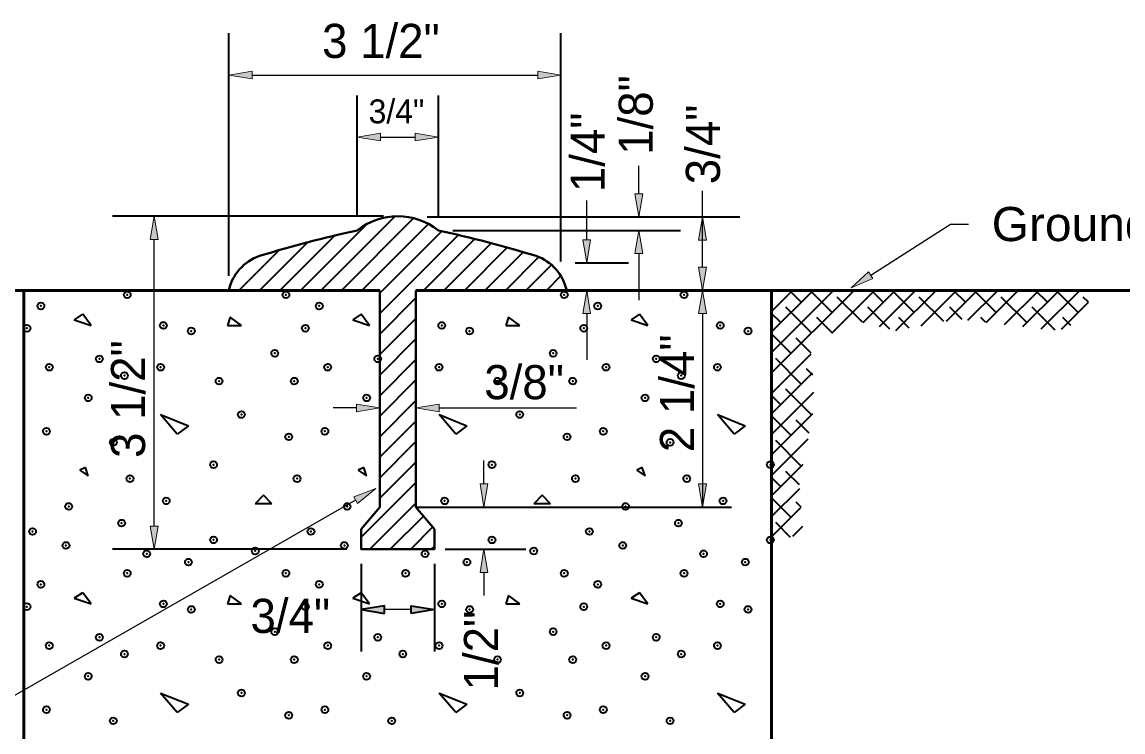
# Model space of a CAD drawing. Extents: x 36 to 71.4, y 0.7 to 22.7.
# Drawn here: x 58.053 to 62.799, y 8.188 to 11.248 of the extents above; entities that cross this region are included whole.
import ezdxf

# ---------------------------------------------------------------- set-up
doc = ezdxf.new("R2010")
doc.units = 0
doc.header["$LTSCALE"] = 0.059
doc.header["$PDMODE"] = 32
doc.header["$PDSIZE"] = 0.0295
for name, color, linetype, lineweight in [('1', 7, 'Continuous', 35), ('3', 7, 'Continuous', 35), ('8', 7, 'Continuous', 13)]:
    doc.layers.add(name, color=color, linetype=linetype, lineweight=lineweight)

msp = doc.modelspace()

# ---------------------------------------------------------------- hatches: boundary and pattern name
at = {"layer": '1'}
for points in [[(59.04508, 11.00292), (59.04508, 11.03625), (58.94508, 11.01958), (58.94508, 11.01958)], [(60.27617, 11.00292), (60.27617, 11.03625), (60.37617, 11.01958), (60.37617, 11.01958)], [(59.59817, 10.73525), (59.59817, 10.76858), (59.49817, 10.752), (59.49817, 10.752)], [(59.74783, 10.73525), (59.74783, 10.76858), (59.84783, 10.752), (59.84783, 10.752)], [(60.72875, 10.50825), (60.69542, 10.50825), (60.71208, 10.40825), (60.71208, 10.40825)], [(58.63958, 10.31133), (58.60625, 10.31133), (58.62292, 10.41133), (58.62292, 10.41133)], [(61.00308, 10.30825), (60.96975, 10.30825), (60.98642, 10.40825), (60.98642, 10.40825)], [(60.72875, 10.24992), (60.69542, 10.24992), (60.71208, 10.34992), (60.71208, 10.34992)], [(60.50392, 10.30983), (60.47058, 10.30983), (60.48725, 10.20983), (60.48725, 10.20983)], [(61.00308, 10.19158), (60.96975, 10.19158), (60.98642, 10.09158), (60.98642, 10.09158)], [(60.50392, 9.99158), (60.47058, 9.99158), (60.48725, 10.09158), (60.48725, 10.09158)], [(61.00308, 9.99158), (60.96975, 9.99158), (60.98642, 10.09158), (60.98642, 10.09158)], [(59.495, 9.56833), (59.495, 9.60167), (59.595, 9.585), (59.595, 9.585)], [(59.851, 9.56833), (59.851, 9.60167), (59.751, 9.585), (59.751, 9.585)], [(60.061, 9.25758), (60.02767, 9.25758), (60.04433, 9.15758), (60.04433, 9.15758)], [(61.00308, 9.25758), (60.96975, 9.25758), (60.98642, 9.15758), (60.98642, 9.15758)], [(58.63958, 9.07592), (58.60625, 9.07592), (58.62292, 8.97592), (58.62292, 8.97592)], [(60.061, 8.87592), (60.02767, 8.87592), (60.04433, 8.97592), (60.04433, 8.97592)], [(59.61542, 8.69892), (59.61542, 8.73225), (59.51542, 8.71558), (59.51542, 8.71558)], [(59.73058, 8.69892), (59.73058, 8.73225), (59.83058, 8.71558), (59.83058, 8.71558)]]:
    msp.add_hatch(color=256, dxfattribs=at).paths.add_polyline_path(points)
at = {"layer": '3'}
for points in [[(61.72033, 10.14283), (61.70242, 10.171), (61.62717, 10.10308), (61.62717, 10.10308)], [(59.48317, 9.202), (59.49967, 9.17308), (59.57817, 9.23717), (59.57817, 9.23717)]]:
    msp.add_hatch(color=256, dxfattribs=at).paths.add_polyline_path(points)

# ---------------------------------------------------------------- linework, layer by layer
at = {"layer": '1'}
for p, q in [((58.94508, 10.15408), (58.94508, 11.19958)), ((60.37617, 10.21608), (60.37617, 11.19958)), ((59.49817, 10.41242), (59.49817, 10.932)), ((59.84783, 10.41242), (59.84783, 10.932)), ((59.61158, 10.41133), (58.44292, 10.41133)), ((59.34183, 10.09158), (59.66125, 10.411)), ((59.43025, 10.09158), (59.74142, 10.40275)), ((59.79942, 10.40825), (61.14717, 10.40825)), ((59.25342, 10.09158), (59.53892, 10.37708)), ((59.51858, 10.09158), (59.80517, 10.37808)), ((59.595, 10.07958), (59.86225, 10.34675)), ((59.91033, 10.34992), (60.89208, 10.34992)), ((59.07667, 10.09158), (59.28342, 10.29833)), ((59.16508, 10.09158), (59.40125, 10.32775)), ((59.595, 9.99117), (59.93408, 10.33033)), ((59.78375, 10.09158), (60.00525, 10.313)), ((58.98825, 10.09158), (59.16167, 10.26492)), ((59.87217, 10.09158), (60.0755, 10.29492)), ((59.96058, 10.09158), (60.145, 10.27608)), ((60.04892, 10.09158), (60.21383, 10.25642)), ((60.13733, 10.09158), (60.28117, 10.23533)), ((60.43742, 10.20983), (60.66725, 10.20983)), ((58.99392, 10.18558), (59.00592, 10.19758)), ((60.22567, 10.09158), (60.33567, 10.2015)), ((60.31408, 10.09158), (60.37617, 10.15358)), ((61.28408, 9.73575), (61.63992, 10.09158)), ((61.28408, 9.82417), (61.5515, 10.09158)), ((61.28408, 9.9125), (61.46317, 10.09158)), ((61.28408, 10.00092), (61.37475, 10.09158)), ((61.28408, 10.08933), (61.28633, 10.09158)), ((61.41233, 10.04075), (61.3615, 10.09158)), ((61.54492, 9.9965), (61.44983, 10.09158)), ((61.54358, 9.90683), (61.72833, 10.09158)), ((61.67583, 9.954), (61.567, 10.06283)), ((61.63325, 10.08492), (61.62667, 10.09158)), ((61.6785, 9.95333), (61.81667, 10.09158)), ((61.76583, 10.04075), (61.715, 10.09158)), ((61.74917, 9.93567), (61.90508, 10.09158)), ((61.89842, 9.9965), (61.80342, 10.09158)), ((61.82017, 9.91825), (61.9935, 10.09158)), ((62.02642, 9.95692), (61.9205, 10.06283)), ((61.92892, 9.93867), (62.08183, 10.09158)), ((61.98683, 10.08492), (61.98017, 10.09158)), ((62.03775, 9.959), (62.17025, 10.09158)), ((62.11942, 10.04075), (62.06858, 10.09158)), ((62.12992, 9.96283), (62.25867, 10.09158)), ((62.252, 9.9965), (62.157, 10.09158)), ((62.20917, 9.95367), (62.347, 10.09158)), ((62.38458, 9.95233), (62.27408, 10.06283)), ((62.28833, 9.9445), (62.43542, 10.09158)), ((62.34042, 10.08492), (62.33375, 10.09158)), ((62.36758, 9.93533), (62.52383, 10.09158)), ((62.473, 10.04075), (62.42217, 10.09158)), ((62.44683, 9.92625), (62.61217, 10.09158)), ((62.60558, 9.9965), (62.5105, 10.09158)), ((62.65017, 10.04025), (62.62767, 10.06283)), ((59.595, 9.90283), (59.751, 10.05875)), ((61.4565, 9.90817), (61.346, 10.01858)), ((61.79367, 9.9245), (61.69958, 10.01858)), ((62.10625, 9.9655), (62.05308, 10.01858)), ((62.50592, 9.91942), (62.40667, 10.01858)), ((62.53308, 9.924), (62.65017, 10.04117)), ((58.31475, 9.98825), (58.27875, 9.96425)), ((58.35083, 9.94025), (58.31483, 9.98825)), ((58.95075, 9.97617), (58.93875, 9.94017)), ((58.99883, 9.94017), (58.95083, 9.97617)), ((59.51475, 9.98825), (59.47875, 9.96425)), ((59.55083, 9.94025), (59.51483, 9.98825)), ((59.595, 9.81442), (59.751, 9.97042)), ((60.15075, 9.97617), (60.13875, 9.94017)), ((60.19883, 9.94017), (60.15083, 9.97617)), ((60.71475, 9.98825), (60.67875, 9.96425)), ((60.75083, 9.94025), (60.71483, 9.98825)), ((61.32392, 9.95233), (61.28408, 9.99208)), ((61.545, 9.908), (61.47858, 9.97442)), ((61.87758, 9.929), (61.83217, 9.97442)), ((62.20617, 9.954), (62.18567, 9.97442)), ((62.57425, 9.93942), (62.53925, 9.97442)), ((58.27883, 9.96425), (58.35083, 9.94025)), ((58.93883, 9.94025), (58.99883, 9.94025)), ((59.47883, 9.96425), (59.55083, 9.94025)), ((60.13883, 9.94025), (60.19883, 9.94025)), ((60.67883, 9.96425), (60.75083, 9.94025)), ((59.595, 9.726), (59.751, 9.882)), ((61.36808, 9.81975), (61.28408, 9.90375)), ((61.45483, 9.82142), (61.39025, 9.886)), ((59.595, 9.63767), (59.751, 9.79358)), ((61.28408, 9.64733), (61.455, 9.81825)), ((61.41233, 9.68717), (61.30183, 9.79767)), ((61.28408, 9.559), (61.46092, 9.73575)), ((61.46158, 9.72625), (61.43442, 9.75342)), ((59.595, 9.54925), (59.751, 9.70525)), ((61.28408, 9.47058), (61.46683, 9.65325)), ((61.32392, 9.59875), (61.28408, 9.63858)), ((61.4565, 9.55458), (61.346, 9.66508)), ((59.595, 9.46083), (59.751, 9.61683)), ((58.72275, 9.47217), (58.65075, 9.55617)), ((58.65083, 9.55617), (58.77075, 9.50817)), ((59.92275, 9.47217), (59.85075, 9.55617)), ((59.85083, 9.55617), (59.97075, 9.50817)), ((61.12275, 9.47217), (61.05075, 9.55617)), ((61.05083, 9.55617), (61.17075, 9.50817)), ((61.28408, 9.38217), (61.4625, 9.56058)), ((61.36808, 9.46617), (61.28408, 9.55017)), ((58.77083, 9.50825), (58.72283, 9.47225)), ((59.595, 9.3725), (59.751, 9.52842)), ((59.97083, 9.50825), (59.92283, 9.47225)), ((61.17083, 9.50825), (61.12283, 9.47225)), ((61.44642, 9.47625), (61.39025, 9.5325)), ((61.28408, 9.29383), (61.44167, 9.45133)), ((61.41233, 9.33358), (61.30183, 9.44408)), ((59.595, 9.28408), (59.751, 9.44008)), ((59.595, 9.19567), (59.751, 9.35167)), ((58.32675, 9.32825), (58.30275, 9.31625)), ((58.30275, 9.31617), (58.33875, 9.29217)), ((58.33883, 9.29225), (58.32683, 9.32825)), ((59.52675, 9.32825), (59.50275, 9.31625)), ((59.50275, 9.31617), (59.53875, 9.29217)), ((59.53883, 9.29225), (59.52683, 9.32825)), ((60.72675, 9.32825), (60.70275, 9.31625)), ((60.72675, 9.32825), (60.70275, 9.31625)), ((60.70275, 9.31617), (60.73875, 9.29217)), ((60.73883, 9.29225), (60.72683, 9.32825)), ((61.28408, 9.20542), (61.42092, 9.34217)), ((61.404, 9.2535), (61.346, 9.3115)), ((59.51542, 9.02767), (59.751, 9.26325)), ((61.32392, 9.24525), (61.28408, 9.285)), ((59.09475, 9.20817), (59.05875, 9.17217)), ((59.13083, 9.17217), (59.09483, 9.20817)), ((60.29475, 9.20817), (60.25875, 9.17217)), ((60.33083, 9.17217), (60.29483, 9.20817)), ((61.28408, 9.117), (61.40525, 9.23817)), ((59.05883, 9.17225), (59.13083, 9.17225)), ((59.552, 8.97592), (59.751, 9.17492)), ((60.25883, 9.17225), (60.33083, 9.17225)), ((61.36808, 9.11267), (61.28408, 9.19667)), ((61.412, 9.15717), (61.39025, 9.17892)), ((59.64042, 8.97592), (59.78325, 9.11875)), ((61.28408, 9.02867), (61.41208, 9.15658)), ((59.72883, 8.97592), (59.82333, 9.07042)), ((61.36525, 9.02708), (61.30183, 9.0905)), ((61.37642, 9.0325), (61.41883, 9.075)), ((59.45292, 8.97592), (58.44292, 8.97592)), ((59.81717, 8.97592), (59.83058, 8.98933)), ((59.87783, 8.97592), (60.22433, 8.97592)), ((59.51542, 8.91342), (59.51542, 8.53558)), ((59.83058, 8.91342), (59.83058, 8.53558)), ((58.31475, 8.78825), (58.27875, 8.76425)), ((58.35083, 8.74025), (58.31483, 8.78825)), ((59.51475, 8.78825), (59.47875, 8.76425)), ((59.55083, 8.74025), (59.51483, 8.78825)), ((60.71475, 8.78825), (60.67875, 8.76425)), ((60.75083, 8.74025), (60.71483, 8.78825)), ((58.27883, 8.76425), (58.35083, 8.74025)), ((58.95075, 8.77617), (58.93875, 8.74017)), ((58.93883, 8.74025), (58.99883, 8.74025)), ((58.99883, 8.74017), (58.95083, 8.77617)), ((58.99883, 8.74017), (58.95083, 8.77617)), ((59.47883, 8.76425), (59.55083, 8.74025)), ((60.15075, 8.77617), (60.13875, 8.74017)), ((60.13883, 8.74025), (60.19883, 8.74025)), ((60.19883, 8.74017), (60.15083, 8.77617)), ((60.67883, 8.76425), (60.75083, 8.74025)), ((58.72275, 8.27217), (58.65075, 8.35617)), ((58.65083, 8.35617), (58.77075, 8.30817)), ((59.92275, 8.27217), (59.85075, 8.35617)), ((59.85083, 8.35617), (59.97083, 8.30817)), ((61.12275, 8.27217), (61.05075, 8.35617)), ((61.05083, 8.35617), (61.17083, 8.30817)), ((58.77083, 8.30825), (58.72283, 8.27225)), ((59.97083, 8.30825), (59.92283, 8.27225)), ((61.17083, 8.30825), (61.12283, 8.27225))]:
    msp.add_line(p, q, dxfattribs=at)
at = {"layer": '1', "lineweight": 25}
for p, q in [((59.04508, 11.01958), (60.27617, 11.01958)), ((59.59817, 10.752), (59.74783, 10.752)), ((60.71208, 10.50825), (60.71208, 10.62833)), ((60.98642, 10.19158), (60.98642, 10.52008)), ((60.48725, 10.30983), (60.48725, 10.47892)), ((58.62292, 9.07592), (58.62292, 10.31133)), ((60.71208, 10.24992), (60.71208, 10.14992)), ((60.71208, 10.14992), (60.71208, 10.04992)), ((60.48725, 9.99158), (60.48725, 9.89158)), ((60.98642, 9.99158), (60.98642, 9.25758)), ((60.48725, 9.89158), (60.48725, 9.79158)), ((59.495, 9.585), (59.395, 9.585)), ((59.851, 9.585), (59.951, 9.585)), ((59.951, 9.585), (60.44333, 9.585)), ((60.04433, 9.25758), (60.04433, 9.35758)), ((60.04433, 8.87592), (60.04433, 8.77592)), ((59.73058, 8.71558), (59.61542, 8.71558))]:
    msp.add_line(p, q, dxfattribs=at)
at = {"layer": '1', "lineweight": 53}
for p, q in [((58.94508, 10.09158), (57.0055, 10.09158)), ((58.06192, 10.09158), (58.06192, 8.07583)), ((58.94508, 10.09158), (59.595, 10.09158)), ((59.751, 10.09158), (60.40092, 10.09158)), ((60.40092, 10.09158), (62.5565, 10.09158)), ((61.28408, 10.09158), (61.28408, 8.05267)), ((62.5565, 10.09158), (63.16533, 10.09158))]:
    msp.add_line(p, q, dxfattribs=at)
at = {"layer": '1', "lineweight": 40}
for p, q in [((59.595, 10.09158), (59.595, 9.43567)), ((59.751, 10.09158), (59.751, 9.43567))]:
    msp.add_line(p, q, dxfattribs=at)
at = {"layer": '1', "lineweight": 13}
for p, q in [((60.43142, 10.09158), (60.30725, 10.09158)), ((61.04892, 10.09158), (61.16642, 10.09158)), ((61.04892, 10.09158), (61.16642, 10.09158)), ((59.595, 9.539), (59.595, 9.405)), ((59.751, 9.5225), (59.751, 9.405)), ((60.10683, 9.15758), (60.22433, 9.15758)), ((60.9305, 9.15758), (60.80642, 9.15758))]:
    msp.add_line(p, q, dxfattribs=at)
for points in [[(59.04508, 11.00292), (59.04508, 11.03625), (58.94508, 11.01958), (58.94508, 11.01958)], [(60.27617, 11.00292), (60.27617, 11.03625), (60.37617, 11.01958), (60.37617, 11.01958)], [(59.59817, 10.73525), (59.59817, 10.76858), (59.49817, 10.752), (59.49817, 10.752)], [(59.74783, 10.73525), (59.74783, 10.76858), (59.84783, 10.752), (59.84783, 10.752)], [(60.72875, 10.50825), (60.69542, 10.50825), (60.71208, 10.40825), (60.71208, 10.40825)], [(58.63958, 10.31133), (58.60625, 10.31133), (58.62292, 10.41133), (58.62292, 10.41133)], [(61.00308, 10.30825), (60.96975, 10.30825), (60.98642, 10.40825), (60.98642, 10.40825)], [(60.72875, 10.24992), (60.69542, 10.24992), (60.71208, 10.34992), (60.71208, 10.34992)], [(60.50392, 10.30983), (60.47058, 10.30983), (60.48725, 10.20983), (60.48725, 10.20983)], [(61.00308, 10.19158), (60.96975, 10.19158), (60.98642, 10.09158), (60.98642, 10.09158)], [(60.50392, 9.99158), (60.47058, 9.99158), (60.48725, 10.09158), (60.48725, 10.09158)], [(61.00308, 9.99158), (60.96975, 9.99158), (60.98642, 10.09158), (60.98642, 10.09158)], [(59.495, 9.56833), (59.495, 9.60167), (59.595, 9.585), (59.595, 9.585)], [(59.851, 9.56833), (59.851, 9.60167), (59.751, 9.585), (59.751, 9.585)], [(60.061, 9.25758), (60.02767, 9.25758), (60.04433, 9.15758), (60.04433, 9.15758)], [(61.00308, 9.25758), (60.96975, 9.25758), (60.98642, 9.15758), (60.98642, 9.15758)], [(58.63958, 9.07592), (58.60625, 9.07592), (58.62292, 8.97592), (58.62292, 8.97592)], [(60.061, 8.87592), (60.02767, 8.87592), (60.04433, 8.97592), (60.04433, 8.97592)]]:
    msp.add_lwpolyline(points, close=True, dxfattribs=at)
at = {"layer": '1', "lineweight": 40}
for points in [[(59.595, 9.43567), (59.595, 9.15758), (59.51542, 9.06167), (59.51542, 8.97592), (59.81533, 8.97592)], [(59.751, 9.43567), (59.751, 9.15758), (59.83058, 9.06167), (59.83058, 8.97592), (59.81533, 8.97592)]]:
    msp.add_lwpolyline(points, dxfattribs=at)
at = {"layer": '1'}
for points in [[(59.61542, 8.69892), (59.61542, 8.73225), (59.51542, 8.71558), (59.51542, 8.71558)], [(59.73058, 8.69892), (59.73058, 8.73225), (59.83058, 8.71558), (59.83058, 8.71558)]]:
    msp.add_lwpolyline(points, close=True, dxfattribs=at)
at = {"layer": '1', "lineweight": 40}
for centre, radius, start, end in [((59.673, 10.13108), 0.28011, 51.37615, 128.62384), ((60.68125, 4.95833), 5.51987, 102.37608, 106.90121), ((58.66483, 4.95833), 5.51987, 73.09879, 77.62392), ((59.14308, 10.04842), 0.2027, 109.19815, 167.70196), ((60.20292, 10.04842), 0.2027, 12.29803, 70.80184)]:
    msp.add_arc(centre, radius, start, end, dxfattribs=at)
at = {"layer": '1'}
for p in [(58.50683, 10.07225), (59.19083, 10.07225), (60.39083, 10.07225), (60.90683, 10.07225), (58.13483, 10.02425), (59.33483, 10.02425), (60.53483, 10.02425), (58.07483, 9.92825), (58.66283, 9.94025), (58.78283, 9.91617), (59.27483, 9.92825), (59.86283, 9.94025), (59.98283, 9.91617), (60.47483, 9.92825), (61.06283, 9.94025), (61.18283, 9.91617), (59.14283, 9.82017), (60.34283, 9.82017), (58.38683, 9.79625), (59.58683, 9.79625), (60.78683, 9.79625), (58.17083, 9.76025), (58.49483, 9.72425), (58.65083, 9.76025), (59.37083, 9.76025), (59.85083, 9.76025), (60.57083, 9.76025), (60.89483, 9.72425), (61.05083, 9.76025), (58.90283, 9.70025), (59.22683, 9.70025), (60.10283, 9.70025), (60.42683, 9.70025), (58.33883, 9.62825), (59.53883, 9.62825), (60.73883, 9.62825), (58.99883, 9.55625), (60.19883, 9.55625), (58.15883, 9.48425), (59.35883, 9.48425), (60.55883, 9.48425), (58.44683, 9.43625), (59.20283, 9.46025), (60.40283, 9.46025), (60.84683, 9.43625), (58.87883, 9.34025), (60.07883, 9.34025), (61.27883, 9.34025), (58.51883, 9.28025), (59.23883, 9.28025), (60.43883, 9.28025), (60.91883, 9.28025), (58.25483, 9.16025), (58.67483, 9.18425), (59.45483, 9.16025), (59.87483, 9.18425), (60.65483, 9.16025), (61.07483, 9.18425), (58.09875, 9.05225), (58.48283, 9.08825), (59.29883, 9.05225), (60.49883, 9.05225), (60.88283, 9.08825), (58.87883, 9.01625), (60.07883, 9.01625), (61.27883, 9.01625), (58.24283, 8.99225), (58.59083, 8.95625), (59.05883, 8.96825), (59.44283, 8.99225), (59.79083, 8.95625), (60.25883, 8.96825), (60.64283, 8.99225), (60.99083, 8.95625), (58.77083, 8.92025), (59.97083, 8.92025), (61.17083, 8.92025), (58.50683, 8.87225), (59.19083, 8.87225), (59.70683, 8.87225), (60.39083, 8.87225), (60.90683, 8.87225), (58.13483, 8.82425), (59.33483, 8.82425), (60.53483, 8.82425), (58.07483, 8.72825), (58.66283, 8.74025), (59.27483, 8.72825), (59.86283, 8.74025), (60.47483, 8.72825), (61.06283, 8.74025), (58.78283, 8.71625), (59.98283, 8.71625), (61.18283, 8.71625), (58.38683, 8.59625), (59.14283, 8.62025), (59.58683, 8.59625), (60.34283, 8.62025), (60.78683, 8.59625), (58.17083, 8.56025), (58.65083, 8.56025), (59.37083, 8.56025), (59.85083, 8.56025), (60.57083, 8.56025), (61.05083, 8.56025), (58.49483, 8.52425), (58.90283, 8.50025), (59.22683, 8.50025), (59.69483, 8.52425), (60.10283, 8.50025), (60.42683, 8.50025), (60.89483, 8.52425), (58.33883, 8.42825), (59.53883, 8.42825), (60.73883, 8.42825), (58.99883, 8.35625), (60.19883, 8.35625), (58.15883, 8.28425), (59.20283, 8.26025), (59.35883, 8.28425), (60.40283, 8.26025), (60.55883, 8.28425), (58.44683, 8.23625), (59.64683, 8.23625), (60.84683, 8.23625)]:
    msp.add_point(p, dxfattribs=at)
at = {"layer": '3', "lineweight": 25}
msp.add_line((60.98642, 9.89158), (60.98642, 9.15758), dxfattribs=at)
at = {"layer": '3'}
msp.add_line((59.751, 9.15758), (61.112, 9.15758), dxfattribs=at)
at = {"layer": '3', "lineweight": 25}
for points in [[(61.71133, 10.157), (62.05583, 10.37742), (62.13292, 10.37742)], [(59.49142, 9.18758), (57.824, 8.23392), (57.66108, 8.23392)]]:
    msp.add_lwpolyline(points, dxfattribs=at)
at = {"layer": '3', "lineweight": 13}
for points in [[(61.72033, 10.14283), (61.70242, 10.171), (61.62717, 10.10308), (61.62717, 10.10308)], [(59.48317, 9.202), (59.49967, 9.17308), (59.57817, 9.23717), (59.57817, 9.23717)]]:
    msp.add_lwpolyline(points, close=True, dxfattribs=at)
at = {"layer": '8'}
for p, q in [((60.37617, 11.01958), (60.37625, 11.01958)), ((59.84783, 10.752), (59.84792, 10.752)), ((58.62292, 10.41133), (58.623, 10.41133)), ((59.67408, 10.41133), (59.67417, 10.41133)), ((59.73692, 10.40825), (59.737, 10.40825)), ((60.89208, 10.40825), (60.89217, 10.40825)), ((60.98642, 10.40825), (60.9865, 10.40825)), ((59.49817, 10.34992), (59.49825, 10.34992)), ((59.84783, 10.34992), (59.84792, 10.34992)), ((59.84783, 10.34992), (59.84792, 10.34992)), ((60.71208, 10.34992), (60.71217, 10.34992)), ((60.37492, 10.20983), (60.375, 10.20983)), ((60.37617, 10.15358), (60.37625, 10.15358)), ((58.94508, 10.09158), (58.94517, 10.09158)), ((60.48725, 10.09158), (60.48733, 10.09158)), ((60.49392, 10.09158), (60.494, 10.09158)), ((60.98642, 10.09158), (60.9865, 10.09158)), ((60.98642, 10.09158), (60.9865, 10.09158)), ((59.595, 9.6015), (59.59508, 9.6015)), ((59.751, 9.585), (59.75108, 9.585)), ((59.751, 9.585), (59.75108, 9.585)), ((60.04433, 9.15758), (60.04442, 9.15758)), ((60.98642, 9.15758), (60.9865, 9.15758)), ((60.993, 9.15758), (60.99308, 9.15758)), ((59.51542, 8.97592), (59.5155, 8.97592)), ((59.81533, 8.97592), (59.81542, 8.97592)), ((60.04433, 8.97592), (60.04442, 8.97592))]:
    msp.add_line(p, q, dxfattribs=at)
at = {"layer": '8', "lineweight": 35}
for p, q in [((59.51542, 8.97592), (59.5155, 8.97592)), ((59.83058, 8.97592), (59.83067, 8.97592)), ((59.51542, 8.71558), (59.5155, 8.71558))]:
    msp.add_line(p, q, dxfattribs=at)

# ---------------------------------------------------------------- texts
at = {"layer": '1'}
for s, p in [('3 1/2"', (59.34675, 11.09308)), ('3/8"', (60.04583, 9.6225))]:
    msp.add_text(s, height=0.1471, dxfattribs=at).set_placement(p)
for s, p in [('2 1/4"', (60.95008, 9.39425)), ('3 1/2"', (58.58383, 9.36917)), ('1/2"', (60.10525, 8.36717))]:
    msp.add_text(s, height=0.1471, rotation=90, dxfattribs=at).set_placement(p)
at = {"layer": '3'}
for s, p in [('1/8"', (60.77217, 10.6755)), ('3/4"', (61.06175, 10.54875)), ('1/4"', (60.56475, 10.51467))]:
    msp.add_text(s, height=0.1471, rotation=90, dxfattribs=at).set_placement(p)
for height, p in [(0.1029, (59.54733, 10.8115)), (0.1471, (59.03817, 8.61508))]:
    msp.add_text('3/4"', height=height, dxfattribs=at).set_placement(p)
at = {"layer": '3', "width": 1.05}
msp.add_text('Ground Line', height=0.1471, dxfattribs=at).set_placement((62.23292, 10.30383))

doc.saveas('drawing.dxf')
